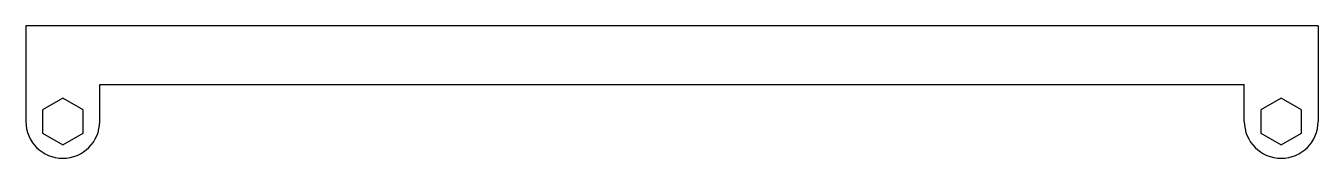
# Model space of a CAD drawing. Extents: x 61 to 236, y 96 to 114.
import ezdxf

# ---------------------------------------------------------------- set-up
doc = ezdxf.new("R2010")
doc.units = 0
doc.layers.add('View008', color=7, linetype='CONTINUOUS')

msp = doc.modelspace()

# ---------------------------------------------------------------- linework, layer by layer
at = {"layer": 'View008'}
for p, q in [((236, 114), (61, 114)), ((61, 114), (61, 101)), ((236, 114), (236, 101)), ((71, 101), (71, 106)), ((71, 106), (226, 106)), ((226, 101), (226, 106)), ((66, 104.175), (63.25, 102.588)), ((68.75, 102.588), (66, 104.175)), ((231, 104.175), (228.25, 102.588)), ((233.75, 102.588), (231, 104.175)), ((63.25, 102.588), (63.25, 99.4123)), ((68.75, 99.4123), (68.75, 102.588)), ((228.25, 102.588), (228.25, 99.4123)), ((233.75, 99.4123), (233.75, 102.588)), ((63.25, 99.4123), (66, 97.8246)), ((66, 97.8246), (68.75, 99.4123)), ((228.25, 99.4123), (231, 97.8246)), ((231, 97.8246), (233.75, 99.4123))]:
    msp.add_line(p, q, dxfattribs=at)
for centre in [(66, 101), (231, 101)]:
    msp.add_arc(centre, 5, -180, 0, dxfattribs=at)

doc.saveas('drawing.dxf')
